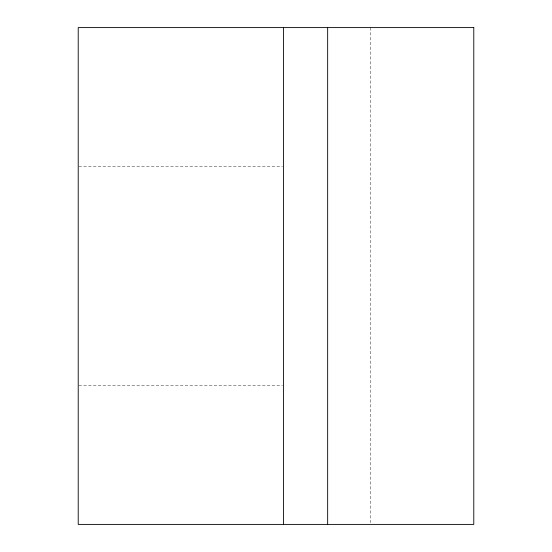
<?xml version="1.0" encoding="UTF-8"?>
<svg xmlns="http://www.w3.org/2000/svg" width="552" height="552" viewBox="0 0 552 552"><rect width="100%" height="100%" fill="white"/><g stroke="black" fill="none" stroke-linecap="round" stroke-linejoin="round"><path stroke-width="0.41" stroke-dasharray="2.76 2.07" d="M78.853 166.414L282.555 166.414M78.853 385.586L282.555 385.586M370.454 27.6L370.454 522.675"/><path stroke-width="0.83" d="M327.66 27.6L327.66 524.4M283.417 27.6L283.417 524.4M473.782 27.6L78.218 27.6L78.218 524.4L473.782 524.4L473.782 27.6"/></g></svg>
